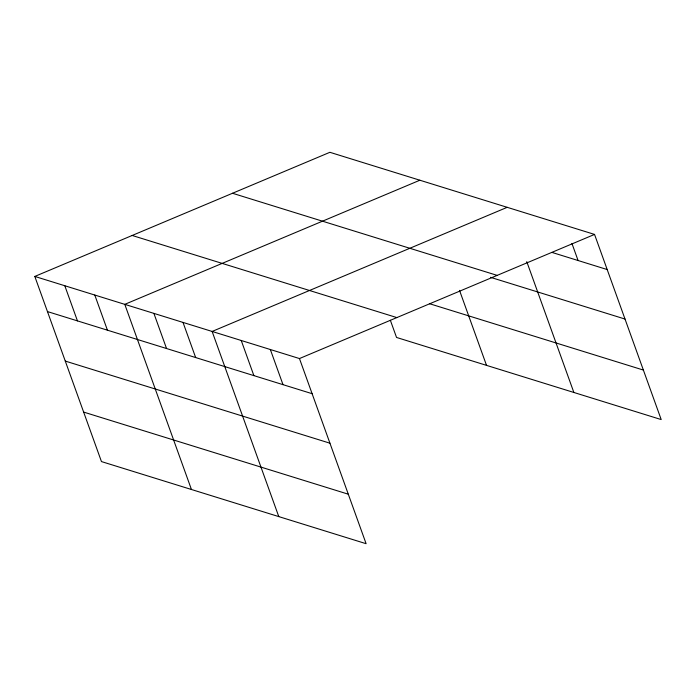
<?xml version="1.0" encoding="UTF-8"?>
<svg xmlns="http://www.w3.org/2000/svg" width="696" height="696" viewBox="0 0 696 696"><rect width="100%" height="100%" fill="white"/><g stroke="black" fill="none" stroke-linecap="round" stroke-linejoin="round"><path stroke-width="1.04" d="M34.8 276.434L299.463 358.553L366.113 543.698L101.459 461.578L34.8 276.434L329.887 152.302L594.541 234.421L661.2 419.566L396.537 337.447L390.36 320.273M419.871 180.221L124.784 304.352L191.444 489.505M507.201 207.321L212.123 331.453L278.783 516.597M299.463 358.553L594.541 234.421M551.98 252.422L607.19 269.552M232.507 193.262L497.162 275.381M490.497 277.321L625.017 319.055M429.397 303.673L643.374 370.063M132.179 235.474L396.842 317.585M47.45 311.573L312.113 393.692M65.276 361.076L329.93 443.195M83.633 412.084L348.296 494.195M571.938 243.452L578.08 260.522M526.768 261.652L573.861 392.466M459.517 290.363L486.521 365.365M270.344 349.522L283.002 384.653M241.234 340.483L253.883 375.623M183.013 322.422L195.663 357.561M153.894 313.391L166.544 348.522M94.787 295.052L107.436 330.191M64.798 285.743L77.447 320.882"/></g></svg>
